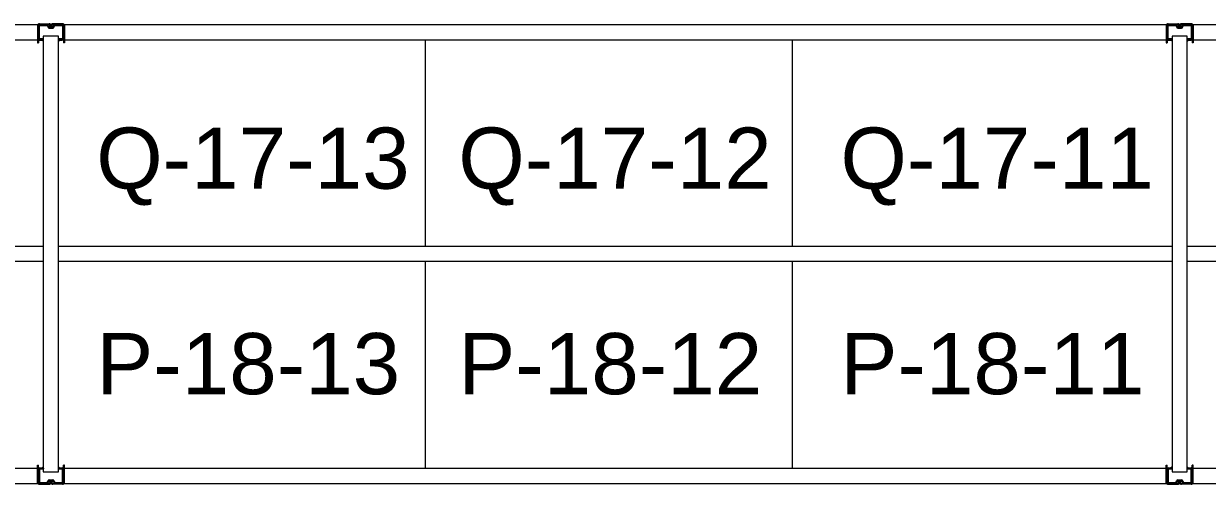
# Model space of a CAD drawing. Header units: inches. Extents: x 2743 to 10591, y -1604 to 5792.
# Drawn here: x 3415.8 to 3570.6, y 5165.9 to 5226.1 of the extents above; entities that cross this region are included whole.
import ezdxf

# ---------------------------------------------------------------- set-up
doc = ezdxf.new("R2010")
doc.units = ezdxf.units.IN
doc.header["$LTSCALE"] = 0.1875
doc.header["$MEASUREMENT"] = 0
for name, color, linetype, lineweight in [('22 Dimension', 7, 'Continuous', 5), ('32 Echelle', 160, 'Continuous', 15), ('33 Poutre', 30, 'Continuous', 15)]:
    doc.layers.add(name, color=color, linetype=linetype, lineweight=lineweight)
doc.styles.add('arial', font='')
doc.styles.get('arial').set_extended_font_data('Arial')

msp = doc.modelspace()

# ---------------------------------------------------------------- hatches: boundary and pattern name
at = {"layer": '32 Echelle'}
for points in [[(3418.33382, 5223.81503), (3418.33382, 5224.00253), (3418.14632, 5224.00253)], [(3418.33382, 5223.81503), (3418.33382, 5224.00253), (3418.14632, 5224.00253)], [(3420.33382, 5223.81503), (3420.33382, 5224.00253), (3420.52132, 5224.00253)], [(3420.33382, 5223.81503), (3420.33382, 5224.00253), (3420.52132, 5224.00253)], [(3565.95882, 5223.81503), (3565.95882, 5224.00253), (3565.77132, 5224.00253)], [(3565.95882, 5223.81503), (3565.95882, 5224.00253), (3565.77132, 5224.00253)], [(3567.95882, 5223.81503), (3567.95882, 5224.00253), (3568.14632, 5224.00253)], [(3567.95882, 5223.81503), (3567.95882, 5224.00253), (3568.14632, 5224.00253)], [(3418.33382, 5168.19003), (3418.33382, 5168.00253), (3418.14632, 5168.00253)], [(3418.33382, 5168.19003), (3418.33382, 5168.00253), (3418.14632, 5168.00253)], [(3420.33382, 5168.19003), (3420.33382, 5168.00253), (3420.52132, 5168.00253)], [(3420.33382, 5168.19003), (3420.33382, 5168.00253), (3420.52132, 5168.00253)], [(3565.95882, 5168.19003), (3565.95882, 5168.00253), (3565.77132, 5168.00253)], [(3565.95882, 5168.19003), (3565.95882, 5168.00253), (3565.77132, 5168.00253)], [(3567.95882, 5168.19003), (3567.95882, 5168.00253), (3568.14632, 5168.00253)], [(3567.95882, 5168.19003), (3567.95882, 5168.00253), (3568.14632, 5168.00253)]]:
    msp.add_hatch(color=256, dxfattribs=at).paths.add_polyline_path(points)

# ---------------------------------------------------------------- linework, layer by layer
at = {"layer": '22 Dimension'}
for p, q in [((3468.33382, 5197.00253), (3468.33382, 5224.00253)), ((3516.33382, 5197.00253), (3516.33382, 5224.00253)), ((3418.33382, 5197.00253), (3272.70882, 5197.00253)), ((3565.95882, 5197.00253), (3420.33382, 5197.00253)), ((3713.58382, 5197.00253), (3567.95882, 5197.00253)), ((3418.33382, 5195.00253), (3272.70882, 5195.00253)), ((3565.95882, 5195.00253), (3420.33382, 5195.00253)), ((3468.33382, 5168.00253), (3468.33382, 5195.00253)), ((3516.33382, 5168.00253), (3516.33382, 5195.00253)), ((3713.58382, 5195.00253), (3567.95882, 5195.00253))]:
    msp.add_line(p, q, dxfattribs=at)
at = {"layer": '32 Echelle', "linetype": 'Continuous', "lineweight": 25}
for p, q in [((3417.70886, 5225.81878), (3417.70886, 5224.18628)), ((3417.70886, 5225.81878), (3417.70886, 5224.18628)), ((3417.79886, 5224.18628), (3417.79886, 5225.81878)), ((3417.79886, 5224.18628), (3417.79886, 5225.81878)), ((3418.82145, 5226.00253), (3417.89261, 5226.00253)), ((3418.82145, 5226.00253), (3417.89261, 5226.00253)), ((3417.89261, 5225.91253), (3418.82145, 5225.91253)), ((3417.89261, 5225.91253), (3418.82145, 5225.91253)), ((3418.9111, 5225.84619), (3418.95501, 5225.70256)), ((3418.9111, 5225.84619), (3418.95501, 5225.70256)), ((3419.04108, 5225.72887), (3418.99717, 5225.8725)), ((3419.04108, 5225.72887), (3418.99717, 5225.8725)), ((3419.5369, 5225.66253), (3419.13073, 5225.66253)), ((3419.5369, 5225.66253), (3419.13073, 5225.66253)), ((3419.13073, 5225.57253), (3419.5369, 5225.57253)), ((3419.13073, 5225.57253), (3419.5369, 5225.57253)), ((3419.67047, 5225.8725), (3419.62655, 5225.72887)), ((3419.67047, 5225.8725), (3419.62655, 5225.72887)), ((3419.71262, 5225.70256), (3419.75653, 5225.84619)), ((3419.71262, 5225.70256), (3419.75653, 5225.84619)), ((3420.77502, 5226.00253), (3419.84619, 5226.00253)), ((3420.77502, 5226.00253), (3419.84619, 5226.00253)), ((3419.84619, 5225.91253), (3420.77502, 5225.91253)), ((3419.84619, 5225.91253), (3420.77502, 5225.91253)), ((3420.86877, 5225.81878), (3420.86877, 5224.18628)), ((3420.86877, 5225.81878), (3420.86877, 5224.18628)), ((3420.95877, 5224.18628), (3420.95877, 5225.81878)), ((3420.95877, 5224.18628), (3420.95877, 5225.81878)), ((3565.33386, 5225.81878), (3565.33386, 5224.18628)), ((3565.33386, 5225.81878), (3565.33386, 5224.18628)), ((3565.42386, 5224.18628), (3565.42386, 5225.81878)), ((3565.42386, 5224.18628), (3565.42386, 5225.81878)), ((3566.44645, 5226.00253), (3565.51761, 5226.00253)), ((3566.44645, 5226.00253), (3565.51761, 5226.00253)), ((3565.51761, 5225.91253), (3566.44645, 5225.91253)), ((3565.51761, 5225.91253), (3566.44645, 5225.91253)), ((3566.5361, 5225.84619), (3566.58001, 5225.70256)), ((3566.5361, 5225.84619), (3566.58001, 5225.70256)), ((3566.66608, 5225.72887), (3566.62217, 5225.8725)), ((3566.66608, 5225.72887), (3566.62217, 5225.8725)), ((3567.1619, 5225.66253), (3566.75573, 5225.66253)), ((3567.1619, 5225.66253), (3566.75573, 5225.66253)), ((3566.75573, 5225.57253), (3567.1619, 5225.57253)), ((3566.75573, 5225.57253), (3567.1619, 5225.57253)), ((3567.29547, 5225.8725), (3567.25155, 5225.72887)), ((3567.29547, 5225.8725), (3567.25155, 5225.72887)), ((3567.33762, 5225.70256), (3567.38153, 5225.84619)), ((3567.33762, 5225.70256), (3567.38153, 5225.84619)), ((3568.40002, 5226.00253), (3567.47119, 5226.00253)), ((3568.40002, 5226.00253), (3567.47119, 5226.00253)), ((3567.47119, 5225.91253), (3568.40002, 5225.91253)), ((3567.47119, 5225.91253), (3568.40002, 5225.91253)), ((3568.49377, 5225.81878), (3568.49377, 5224.18628)), ((3568.49377, 5225.81878), (3568.49377, 5224.18628)), ((3568.58377, 5224.18628), (3568.58377, 5225.81878)), ((3568.58377, 5224.18628), (3568.58377, 5225.81878)), ((3418.30886, 5224.09253), (3417.89261, 5224.09253)), ((3418.30886, 5224.09253), (3417.89261, 5224.09253)), ((3417.89261, 5224.00253), (3418.30886, 5224.00253)), ((3417.89261, 5224.00253), (3418.30886, 5224.00253)), ((3418.30886, 5224.00253), (3418.30886, 5224.09253)), ((3418.30886, 5224.00253), (3418.30886, 5224.09253)), ((3420.77502, 5224.09253), (3420.35877, 5224.09253)), ((3420.35877, 5224.09253), (3420.35877, 5224.00253)), ((3420.77502, 5224.09253), (3420.35877, 5224.09253)), ((3420.35877, 5224.09253), (3420.35877, 5224.00253)), ((3420.35877, 5224.00253), (3420.77502, 5224.00253)), ((3420.35877, 5224.00253), (3420.77502, 5224.00253)), ((3565.93386, 5224.09253), (3565.51761, 5224.09253)), ((3565.93386, 5224.09253), (3565.51761, 5224.09253)), ((3565.51761, 5224.00253), (3565.93386, 5224.00253)), ((3565.51761, 5224.00253), (3565.93386, 5224.00253)), ((3565.93386, 5224.00253), (3565.93386, 5224.09253)), ((3565.93386, 5224.00253), (3565.93386, 5224.09253)), ((3568.40002, 5224.09253), (3567.98377, 5224.09253)), ((3567.98377, 5224.09253), (3567.98377, 5224.00253)), ((3568.40002, 5224.09253), (3567.98377, 5224.09253)), ((3567.98377, 5224.09253), (3567.98377, 5224.00253)), ((3567.98377, 5224.00253), (3568.40002, 5224.00253)), ((3567.98377, 5224.00253), (3568.40002, 5224.00253)), ((3417.70886, 5166.18628), (3417.70886, 5167.81878)), ((3417.70886, 5166.18628), (3417.70886, 5167.81878)), ((3417.79886, 5167.81878), (3417.79886, 5166.18628)), ((3417.79886, 5167.81878), (3417.79886, 5166.18628)), ((3417.89261, 5168.00253), (3418.30886, 5168.00253)), ((3417.89261, 5168.00253), (3418.30886, 5168.00253)), ((3418.30886, 5167.91253), (3417.89261, 5167.91253)), ((3418.30886, 5167.91253), (3417.89261, 5167.91253)), ((3418.30886, 5168.00253), (3418.30886, 5167.91253)), ((3418.30886, 5168.00253), (3418.30886, 5167.91253)), ((3420.35877, 5168.00253), (3420.77502, 5168.00253)), ((3420.35877, 5167.91253), (3420.35877, 5168.00253)), ((3420.35877, 5168.00253), (3420.77502, 5168.00253)), ((3420.35877, 5167.91253), (3420.35877, 5168.00253)), ((3420.77502, 5167.91253), (3420.35877, 5167.91253)), ((3420.77502, 5167.91253), (3420.35877, 5167.91253)), ((3420.86877, 5166.18628), (3420.86877, 5167.81878)), ((3420.86877, 5166.18628), (3420.86877, 5167.81878)), ((3420.95877, 5167.81878), (3420.95877, 5166.18628)), ((3420.95877, 5167.81878), (3420.95877, 5166.18628)), ((3565.33386, 5166.18628), (3565.33386, 5167.81878)), ((3565.33386, 5166.18628), (3565.33386, 5167.81878)), ((3565.42386, 5167.81878), (3565.42386, 5166.18628)), ((3565.42386, 5167.81878), (3565.42386, 5166.18628)), ((3565.51761, 5168.00253), (3565.93386, 5168.00253)), ((3565.51761, 5168.00253), (3565.93386, 5168.00253)), ((3565.93386, 5167.91253), (3565.51761, 5167.91253)), ((3565.93386, 5167.91253), (3565.51761, 5167.91253)), ((3565.93386, 5168.00253), (3565.93386, 5167.91253)), ((3565.93386, 5168.00253), (3565.93386, 5167.91253)), ((3567.98377, 5168.00253), (3568.40002, 5168.00253)), ((3567.98377, 5167.91253), (3567.98377, 5168.00253)), ((3567.98377, 5168.00253), (3568.40002, 5168.00253)), ((3567.98377, 5167.91253), (3567.98377, 5168.00253)), ((3568.40002, 5167.91253), (3567.98377, 5167.91253)), ((3568.40002, 5167.91253), (3567.98377, 5167.91253)), ((3568.49377, 5166.18628), (3568.49377, 5167.81878)), ((3568.49377, 5166.18628), (3568.49377, 5167.81878)), ((3568.58377, 5167.81878), (3568.58377, 5166.18628)), ((3568.58377, 5167.81878), (3568.58377, 5166.18628)), ((3418.9111, 5166.15887), (3418.95501, 5166.3025)), ((3418.9111, 5166.15887), (3418.95501, 5166.3025)), ((3419.04108, 5166.27619), (3418.99717, 5166.13256)), ((3419.04108, 5166.27619), (3418.99717, 5166.13256)), ((3419.13073, 5166.43253), (3419.5369, 5166.43253)), ((3419.13073, 5166.43253), (3419.5369, 5166.43253)), ((3419.5369, 5166.34253), (3419.13073, 5166.34253)), ((3419.5369, 5166.34253), (3419.13073, 5166.34253)), ((3419.67047, 5166.13256), (3419.62655, 5166.27619)), ((3419.67047, 5166.13256), (3419.62655, 5166.27619)), ((3419.71262, 5166.3025), (3419.75653, 5166.15887)), ((3419.71262, 5166.3025), (3419.75653, 5166.15887)), ((3566.5361, 5166.15887), (3566.58001, 5166.3025)), ((3566.5361, 5166.15887), (3566.58001, 5166.3025)), ((3566.66608, 5166.27619), (3566.62217, 5166.13256)), ((3566.66608, 5166.27619), (3566.62217, 5166.13256)), ((3566.75573, 5166.43253), (3567.1619, 5166.43253)), ((3566.75573, 5166.43253), (3567.1619, 5166.43253)), ((3567.1619, 5166.34253), (3566.75573, 5166.34253)), ((3567.1619, 5166.34253), (3566.75573, 5166.34253)), ((3567.29547, 5166.13256), (3567.25155, 5166.27619)), ((3567.29547, 5166.13256), (3567.25155, 5166.27619)), ((3567.33762, 5166.3025), (3567.38153, 5166.15887)), ((3567.33762, 5166.3025), (3567.38153, 5166.15887)), ((3417.89261, 5166.09253), (3418.82145, 5166.09253)), ((3417.89261, 5166.09253), (3418.82145, 5166.09253)), ((3418.82145, 5166.00253), (3417.89261, 5166.00253)), ((3418.82145, 5166.00253), (3417.89261, 5166.00253)), ((3419.84619, 5166.09253), (3420.77502, 5166.09253)), ((3419.84619, 5166.09253), (3420.77502, 5166.09253)), ((3420.77502, 5166.00253), (3419.84619, 5166.00253)), ((3420.77502, 5166.00253), (3419.84619, 5166.00253)), ((3565.51761, 5166.09253), (3566.44645, 5166.09253)), ((3565.51761, 5166.09253), (3566.44645, 5166.09253)), ((3566.44645, 5166.00253), (3565.51761, 5166.00253)), ((3566.44645, 5166.00253), (3565.51761, 5166.00253)), ((3567.47119, 5166.09253), (3568.40002, 5166.09253)), ((3567.47119, 5166.09253), (3568.40002, 5166.09253)), ((3568.40002, 5166.00253), (3567.47119, 5166.00253)), ((3568.40002, 5166.00253), (3567.47119, 5166.00253))]:
    msp.add_line(p, q, dxfattribs=at)
at = {"layer": '32 Echelle'}
for p, q in [((3418.33382, 5224.00253), (3418.14632, 5224.00253)), ((3418.33382, 5223.81503), (3418.14632, 5224.00253)), ((3418.33382, 5224.00253), (3418.14632, 5224.00253)), ((3418.33382, 5223.81503), (3418.14632, 5224.00253)), ((3420.33382, 5224.50253), (3418.33382, 5224.50253)), ((3418.33382, 5224.50253), (3418.33382, 5167.50253)), ((3420.33382, 5224.50253), (3418.33382, 5224.50253)), ((3418.33382, 5224.50253), (3418.33382, 5167.50253)), ((3418.33382, 5223.81503), (3418.33382, 5224.00253)), ((3418.33382, 5223.81503), (3418.33382, 5224.00253)), ((3420.33382, 5167.50253), (3420.33382, 5224.50253)), ((3420.33382, 5167.50253), (3420.33382, 5224.50253)), ((3420.33382, 5224.00253), (3420.52132, 5224.00253)), ((3420.33382, 5223.81503), (3420.33382, 5224.00253)), ((3420.33382, 5223.81503), (3420.52132, 5224.00253)), ((3420.33382, 5224.00253), (3420.52132, 5224.00253)), ((3420.33382, 5223.81503), (3420.33382, 5224.00253)), ((3420.33382, 5223.81503), (3420.52132, 5224.00253)), ((3565.95882, 5224.00253), (3565.77132, 5224.00253)), ((3565.95882, 5223.81503), (3565.77132, 5224.00253)), ((3565.95882, 5224.00253), (3565.77132, 5224.00253)), ((3565.95882, 5223.81503), (3565.77132, 5224.00253)), ((3567.95882, 5224.50253), (3565.95882, 5224.50253)), ((3565.95882, 5224.50253), (3565.95882, 5167.50253)), ((3567.95882, 5224.50253), (3565.95882, 5224.50253)), ((3565.95882, 5224.50253), (3565.95882, 5167.50253)), ((3565.95882, 5223.81503), (3565.95882, 5224.00253)), ((3565.95882, 5223.81503), (3565.95882, 5224.00253)), ((3567.95882, 5167.50253), (3567.95882, 5224.50253)), ((3567.95882, 5167.50253), (3567.95882, 5224.50253)), ((3567.95882, 5224.00253), (3568.14632, 5224.00253)), ((3567.95882, 5223.81503), (3567.95882, 5224.00253)), ((3567.95882, 5223.81503), (3568.14632, 5224.00253)), ((3567.95882, 5224.00253), (3568.14632, 5224.00253)), ((3567.95882, 5223.81503), (3567.95882, 5224.00253)), ((3567.95882, 5223.81503), (3568.14632, 5224.00253)), ((3418.33382, 5168.19003), (3418.14632, 5168.00253)), ((3418.33382, 5168.19003), (3418.14632, 5168.00253)), ((3418.33382, 5168.00253), (3418.14632, 5168.00253)), ((3418.33382, 5168.00253), (3418.14632, 5168.00253)), ((3418.33382, 5168.19003), (3418.33382, 5168.00253)), ((3418.33382, 5168.19003), (3418.33382, 5168.00253)), ((3420.33382, 5168.19003), (3420.33382, 5168.00253)), ((3420.33382, 5168.19003), (3420.52132, 5168.00253)), ((3420.33382, 5168.19003), (3420.33382, 5168.00253)), ((3420.33382, 5168.19003), (3420.52132, 5168.00253)), ((3420.33382, 5168.00253), (3420.52132, 5168.00253)), ((3420.33382, 5168.00253), (3420.52132, 5168.00253)), ((3565.95882, 5168.19003), (3565.77132, 5168.00253)), ((3565.95882, 5168.19003), (3565.77132, 5168.00253)), ((3565.95882, 5168.00253), (3565.77132, 5168.00253)), ((3565.95882, 5168.00253), (3565.77132, 5168.00253)), ((3565.95882, 5168.19003), (3565.95882, 5168.00253)), ((3565.95882, 5168.19003), (3565.95882, 5168.00253)), ((3567.95882, 5168.19003), (3567.95882, 5168.00253)), ((3567.95882, 5168.19003), (3568.14632, 5168.00253)), ((3567.95882, 5168.19003), (3567.95882, 5168.00253)), ((3567.95882, 5168.19003), (3568.14632, 5168.00253)), ((3567.95882, 5168.00253), (3568.14632, 5168.00253)), ((3567.95882, 5168.00253), (3568.14632, 5168.00253)), ((3418.33382, 5167.50253), (3420.33382, 5167.50253)), ((3418.33382, 5167.50253), (3420.33382, 5167.50253)), ((3565.95882, 5167.50253), (3567.95882, 5167.50253)), ((3565.95882, 5167.50253), (3567.95882, 5167.50253))]:
    msp.add_line(p, q, dxfattribs=at)
at = {"layer": '32 Echelle', "linetype": 'Continuous', "lineweight": 25}
for centre, radius, start, end in [((3417.89261, 5225.81878), 0.18375, 90, 180), ((3417.89261, 5225.81878), 0.18375, 90, 180), ((3417.89261, 5225.81878), 0.09375, 90, 180), ((3417.89261, 5225.81878), 0.09375, 90, 180), ((3418.82145, 5225.81878), 0.18375, 17, 90), ((3418.82145, 5225.81878), 0.18375, 17, 90), ((3418.82145, 5225.81878), 0.09375, 17, 90), ((3418.82145, 5225.81878), 0.09375, 17, 90), ((3419.13073, 5225.75628), 0.18375, 197, 270), ((3419.13073, 5225.75628), 0.18375, 197, 270), ((3419.13073, 5225.75628), 0.09375, 197, 270), ((3419.13073, 5225.75628), 0.09375, 197, 270), ((3419.5369, 5225.75628), 0.09375, 270, 343), ((3419.5369, 5225.75628), 0.09375, 270, 343), ((3419.5369, 5225.75628), 0.18375, 270, 343), ((3419.5369, 5225.75628), 0.18375, 270, 343), ((3419.84619, 5225.81878), 0.18375, 90, 163), ((3419.84619, 5225.81878), 0.18375, 90, 163), ((3419.84619, 5225.81878), 0.09375, 90, 163), ((3419.84619, 5225.81878), 0.09375, 90, 163), ((3420.77502, 5225.81878), 0.18375, 0, 90), ((3420.77502, 5225.81878), 0.18375, 0, 90), ((3420.77502, 5225.81878), 0.09375, 0, 90), ((3420.77502, 5225.81878), 0.09375, 0, 90), ((3565.51761, 5225.81878), 0.18375, 90, 180), ((3565.51761, 5225.81878), 0.18375, 90, 180), ((3565.51761, 5225.81878), 0.09375, 90, 180), ((3565.51761, 5225.81878), 0.09375, 90, 180), ((3566.44645, 5225.81878), 0.18375, 17, 90), ((3566.44645, 5225.81878), 0.18375, 17, 90), ((3566.44645, 5225.81878), 0.09375, 17, 90), ((3566.44645, 5225.81878), 0.09375, 17, 90), ((3566.75573, 5225.75628), 0.18375, 197, 270), ((3566.75573, 5225.75628), 0.18375, 197, 270), ((3566.75573, 5225.75628), 0.09375, 197, 270), ((3566.75573, 5225.75628), 0.09375, 197, 270), ((3567.1619, 5225.75628), 0.09375, 270, 343), ((3567.1619, 5225.75628), 0.09375, 270, 343), ((3567.1619, 5225.75628), 0.18375, 270, 343), ((3567.1619, 5225.75628), 0.18375, 270, 343), ((3567.47119, 5225.81878), 0.18375, 90, 163), ((3567.47119, 5225.81878), 0.18375, 90, 163), ((3567.47119, 5225.81878), 0.09375, 90, 163), ((3567.47119, 5225.81878), 0.09375, 90, 163), ((3568.40002, 5225.81878), 0.18375, 0, 90), ((3568.40002, 5225.81878), 0.18375, 0, 90), ((3568.40002, 5225.81878), 0.09375, 0, 90), ((3568.40002, 5225.81878), 0.09375, 0, 90), ((3417.89261, 5224.18628), 0.18375, 180, 270), ((3417.89261, 5224.18628), 0.18375, 180, 270), ((3417.89261, 5224.18628), 0.09375, 180, 270), ((3417.89261, 5224.18628), 0.09375, 180, 270), ((3420.77502, 5224.18628), 0.09375, 270, 0), ((3420.77502, 5224.18628), 0.18375, 270, 0), ((3420.77502, 5224.18628), 0.09375, 270, 0), ((3420.77502, 5224.18628), 0.18375, 270, 0), ((3565.51761, 5224.18628), 0.18375, 180, 270), ((3565.51761, 5224.18628), 0.18375, 180, 270), ((3565.51761, 5224.18628), 0.09375, 180, 270), ((3565.51761, 5224.18628), 0.09375, 180, 270), ((3568.40002, 5224.18628), 0.09375, 270, 0), ((3568.40002, 5224.18628), 0.18375, 270, 0), ((3568.40002, 5224.18628), 0.09375, 270, 0), ((3568.40002, 5224.18628), 0.18375, 270, 0), ((3417.89261, 5167.81878), 0.18375, 90, 180), ((3417.89261, 5167.81878), 0.18375, 90, 180), ((3417.89261, 5167.81878), 0.09375, 90, 180), ((3417.89261, 5167.81878), 0.09375, 90, 180), ((3420.77502, 5167.81878), 0.18375, 0, 90), ((3420.77502, 5167.81878), 0.18375, 0, 90), ((3420.77502, 5167.81878), 0.09375, 0, 90), ((3420.77502, 5167.81878), 0.09375, 0, 90), ((3565.51761, 5167.81878), 0.18375, 90, 180), ((3565.51761, 5167.81878), 0.18375, 90, 180), ((3565.51761, 5167.81878), 0.09375, 90, 180), ((3565.51761, 5167.81878), 0.09375, 90, 180), ((3568.40002, 5167.81878), 0.18375, 0, 90), ((3568.40002, 5167.81878), 0.18375, 0, 90), ((3568.40002, 5167.81878), 0.09375, 0, 90), ((3568.40002, 5167.81878), 0.09375, 0, 90), ((3419.13073, 5166.24878), 0.18375, 90, 163), ((3419.13073, 5166.24878), 0.18375, 90, 163), ((3419.13073, 5166.24878), 0.09375, 90, 163), ((3419.13073, 5166.24878), 0.09375, 90, 163), ((3419.5369, 5166.24878), 0.18375, 17, 90), ((3419.5369, 5166.24878), 0.18375, 17, 90), ((3419.5369, 5166.24878), 0.09375, 17, 90), ((3419.5369, 5166.24878), 0.09375, 17, 90), ((3566.75573, 5166.24878), 0.18375, 90, 163), ((3566.75573, 5166.24878), 0.18375, 90, 163), ((3566.75573, 5166.24878), 0.09375, 90, 163), ((3566.75573, 5166.24878), 0.09375, 90, 163), ((3567.1619, 5166.24878), 0.18375, 17, 90), ((3567.1619, 5166.24878), 0.18375, 17, 90), ((3567.1619, 5166.24878), 0.09375, 17, 90), ((3567.1619, 5166.24878), 0.09375, 17, 90), ((3417.89261, 5166.18628), 0.18375, 180, 270), ((3417.89261, 5166.18628), 0.18375, 180, 270), ((3417.89261, 5166.18628), 0.09375, 180, 270), ((3417.89261, 5166.18628), 0.09375, 180, 270), ((3418.82145, 5166.18628), 0.09375, 270, 343), ((3418.82145, 5166.18628), 0.09375, 270, 343), ((3418.82145, 5166.18628), 0.18375, 270, 343), ((3418.82145, 5166.18628), 0.18375, 270, 343), ((3419.84619, 5166.18628), 0.18375, 197, 270), ((3419.84619, 5166.18628), 0.18375, 197, 270), ((3419.84619, 5166.18628), 0.09375, 197, 270), ((3419.84619, 5166.18628), 0.09375, 197, 270), ((3420.77502, 5166.18628), 0.09375, 270, 0), ((3420.77502, 5166.18628), 0.18375, 270, 0), ((3420.77502, 5166.18628), 0.09375, 270, 0), ((3420.77502, 5166.18628), 0.18375, 270, 0), ((3565.51761, 5166.18628), 0.18375, 180, 270), ((3565.51761, 5166.18628), 0.18375, 180, 270), ((3565.51761, 5166.18628), 0.09375, 180, 270), ((3565.51761, 5166.18628), 0.09375, 180, 270), ((3566.44645, 5166.18628), 0.09375, 270, 343), ((3566.44645, 5166.18628), 0.09375, 270, 343), ((3566.44645, 5166.18628), 0.18375, 270, 343), ((3566.44645, 5166.18628), 0.18375, 270, 343), ((3567.47119, 5166.18628), 0.18375, 197, 270), ((3567.47119, 5166.18628), 0.18375, 197, 270), ((3567.47119, 5166.18628), 0.09375, 197, 270), ((3567.47119, 5166.18628), 0.09375, 197, 270), ((3568.40002, 5166.18628), 0.09375, 270, 0), ((3568.40002, 5166.18628), 0.18375, 270, 0), ((3568.40002, 5166.18628), 0.09375, 270, 0), ((3568.40002, 5166.18628), 0.18375, 270, 0)]:
    msp.add_arc(centre, radius, start, end, dxfattribs=at)
at = {"layer": '33 Poutre'}
for p, q in [((3273.45882, 5226.00253), (3417.58382, 5226.00253)), ((3417.58382, 5226.00253), (3417.58382, 5224.00253)), ((3417.58382, 5225.87753), (3417.58382, 5223.62153)), ((3417.70282, 5225.87753), (3417.70282, 5223.62153)), ((3417.82782, 5226.12153), (3419.08982, 5226.12153)), ((3419.08982, 5226.00253), (3417.82782, 5226.00253)), ((3419.21482, 5225.66253), (3419.21482, 5225.87753)), ((3419.21482, 5225.66253), (3419.33382, 5225.66253)), ((3419.33382, 5225.66253), (3419.33382, 5225.87753)), ((3419.33382, 5225.66253), (3419.33382, 5225.87753)), ((3419.45282, 5225.66253), (3419.33382, 5225.66253)), ((3419.45282, 5225.66253), (3419.45282, 5225.87753)), ((3420.83982, 5226.12153), (3419.57782, 5226.12153)), ((3419.57782, 5226.00253), (3420.83982, 5226.00253)), ((3420.96482, 5225.87753), (3420.96482, 5223.62153)), ((3421.08382, 5226.00253), (3565.20882, 5226.00253)), ((3421.08382, 5226.00253), (3421.08382, 5224.00253)), ((3421.08382, 5225.87753), (3421.08382, 5223.62153)), ((3565.20882, 5226.00253), (3565.20882, 5224.00253)), ((3565.20882, 5225.87753), (3565.20882, 5223.62153)), ((3565.32782, 5225.87753), (3565.32782, 5223.62153)), ((3565.45282, 5226.12153), (3566.71482, 5226.12153)), ((3566.71482, 5226.00253), (3565.45282, 5226.00253)), ((3566.83982, 5225.66253), (3566.83982, 5225.87753)), ((3566.83982, 5225.66253), (3566.95882, 5225.66253)), ((3566.95882, 5225.66253), (3566.95882, 5225.87753)), ((3566.95882, 5225.66253), (3566.95882, 5225.87753)), ((3567.07782, 5225.66253), (3566.95882, 5225.66253)), ((3567.07782, 5225.66253), (3567.07782, 5225.87753)), ((3568.46482, 5226.12153), (3567.20282, 5226.12153)), ((3567.20282, 5226.00253), (3568.46482, 5226.00253)), ((3568.58982, 5225.87753), (3568.58982, 5223.62153)), ((3568.70882, 5226.00253), (3712.83382, 5226.00253)), ((3568.70882, 5226.00253), (3568.70882, 5224.00253)), ((3568.70882, 5225.87753), (3568.70882, 5223.62153)), ((3273.45882, 5224.00253), (3417.58382, 5224.00253)), ((3417.58382, 5223.62153), (3417.70282, 5223.62153)), ((3421.08382, 5223.62153), (3420.96482, 5223.62153)), ((3421.08382, 5224.00253), (3565.20882, 5224.00253)), ((3565.20882, 5223.62153), (3565.32782, 5223.62153)), ((3568.70882, 5223.62153), (3568.58982, 5223.62153)), ((3568.70882, 5224.00253), (3712.83382, 5224.00253)), ((3273.45882, 5168.00253), (3417.58382, 5168.00253)), ((3417.58382, 5166.12753), (3417.58382, 5168.38353)), ((3417.58382, 5168.38353), (3417.70282, 5168.38353)), ((3417.58382, 5166.00253), (3417.58382, 5168.00253)), ((3417.70282, 5166.12753), (3417.70282, 5168.38353)), ((3421.08382, 5168.38353), (3420.96482, 5168.38353)), ((3420.96482, 5166.12753), (3420.96482, 5168.38353)), ((3421.08382, 5166.12753), (3421.08382, 5168.38353)), ((3421.08382, 5168.00253), (3565.20882, 5168.00253)), ((3421.08382, 5166.00253), (3421.08382, 5168.00253)), ((3565.20882, 5166.12753), (3565.20882, 5168.38353)), ((3565.20882, 5168.38353), (3565.32782, 5168.38353)), ((3565.20882, 5166.00253), (3565.20882, 5168.00253)), ((3565.32782, 5166.12753), (3565.32782, 5168.38353)), ((3568.70882, 5168.38353), (3568.58982, 5168.38353)), ((3568.58982, 5166.12753), (3568.58982, 5168.38353)), ((3568.70882, 5166.12753), (3568.70882, 5168.38353)), ((3568.70882, 5168.00253), (3712.83382, 5168.00253)), ((3568.70882, 5166.00253), (3568.70882, 5168.00253)), ((3419.21482, 5166.34253), (3419.21482, 5166.12753)), ((3419.21482, 5166.34253), (3419.33382, 5166.34253)), ((3419.33382, 5166.34253), (3419.33382, 5166.12753)), ((3419.33382, 5166.34253), (3419.33382, 5166.12753)), ((3419.45282, 5166.34253), (3419.33382, 5166.34253)), ((3419.45282, 5166.34253), (3419.45282, 5166.12753)), ((3566.83982, 5166.34253), (3566.83982, 5166.12753)), ((3566.83982, 5166.34253), (3566.95882, 5166.34253)), ((3566.95882, 5166.34253), (3566.95882, 5166.12753)), ((3566.95882, 5166.34253), (3566.95882, 5166.12753)), ((3567.07782, 5166.34253), (3566.95882, 5166.34253)), ((3567.07782, 5166.34253), (3567.07782, 5166.12753)), ((3273.45882, 5166.00253), (3417.58382, 5166.00253)), ((3419.08982, 5166.00253), (3417.82782, 5166.00253)), ((3417.82782, 5165.88353), (3419.08982, 5165.88353)), ((3419.57782, 5166.00253), (3420.83982, 5166.00253)), ((3420.83982, 5165.88353), (3419.57782, 5165.88353)), ((3421.08382, 5166.00253), (3565.20882, 5166.00253)), ((3566.71482, 5166.00253), (3565.45282, 5166.00253)), ((3565.45282, 5165.88353), (3566.71482, 5165.88353)), ((3567.20282, 5166.00253), (3568.46482, 5166.00253)), ((3568.46482, 5165.88353), (3567.20282, 5165.88353)), ((3568.70882, 5166.00253), (3712.83382, 5166.00253))]:
    msp.add_line(p, q, dxfattribs=at)
for centre, radius, start, end in [((3417.82782, 5225.87753), 0.244, 90, 180), ((3417.82782, 5225.87753), 0.125, 90, 180), ((3419.08982, 5225.87753), 0.244, 0, 90), ((3419.08982, 5225.87753), 0.125, 0, 90), ((3419.57782, 5225.87753), 0.244, 90, 180), ((3419.57782, 5225.87753), 0.125, 90, 180), ((3420.83982, 5225.87753), 0.244, 0, 90), ((3420.83982, 5225.87753), 0.125, 0, 90), ((3565.45282, 5225.87753), 0.244, 90, 180), ((3565.45282, 5225.87753), 0.125, 90, 180), ((3566.71482, 5225.87753), 0.244, 0, 90), ((3566.71482, 5225.87753), 0.125, 0, 90), ((3567.20282, 5225.87753), 0.244, 90, 180), ((3567.20282, 5225.87753), 0.125, 90, 180), ((3568.46482, 5225.87753), 0.244, 0, 90), ((3568.46482, 5225.87753), 0.125, 0, 90), ((3417.82782, 5166.12753), 0.244, 180, 270), ((3417.82782, 5166.12753), 0.125, 180, 270), ((3419.08982, 5166.12753), 0.125, 270, 0), ((3419.08982, 5166.12753), 0.244, 270, 0), ((3419.57782, 5166.12753), 0.244, 180, 270), ((3419.57782, 5166.12753), 0.125, 180, 270), ((3420.83982, 5166.12753), 0.244, 270, 0), ((3420.83982, 5166.12753), 0.125, 270, 0), ((3565.45282, 5166.12753), 0.244, 180, 270), ((3565.45282, 5166.12753), 0.125, 180, 270), ((3566.71482, 5166.12753), 0.125, 270, 0), ((3566.71482, 5166.12753), 0.244, 270, 0), ((3567.20282, 5166.12753), 0.244, 180, 270), ((3567.20282, 5166.12753), 0.125, 180, 270), ((3568.46482, 5166.12753), 0.244, 270, 0), ((3568.46482, 5166.12753), 0.125, 270, 0)]:
    msp.add_arc(centre, radius, start, end, dxfattribs=at)

# ---------------------------------------------------------------- texts
at = {"layer": '22 Dimension', "char_height": 8, "attachment_point": 1, "style": 'arial'}
for s, insert in [('{\\fArial Unicode MS|b0|i0|c0|p2;\\C8;Q-17-13}', (3425.2548, 5212.53699)), ('{\\fArial Unicode MS|b0|i0|c0|p2;\\C8;Q-17-12}', (3472.61083, 5212.53699)), ('{\\fArial Unicode MS|b0|i0|c0|p2;\\C8;Q-17-11}', (3522.59104, 5212.53699)), ('{\\fArial Unicode MS|b0|i0|c0|p2;\\C8;P-18-13}', (3425.2548, 5185.66445)), ('{\\fArial Unicode MS|b0|i0|c0|p2;\\C8;P-18-12}', (3472.61083, 5185.66445)), ('{\\fArial Unicode MS|b0|i0|c0|p2;\\C8;P-18-11}', (3522.59104, 5185.66445))]:
    msp.add_mtext_dynamic_manual_height_columns(s, width=68.8901007, gutter_width=5, heights=[0], dxfattribs=dict(at, insert=insert))

doc.saveas('drawing.dxf')
